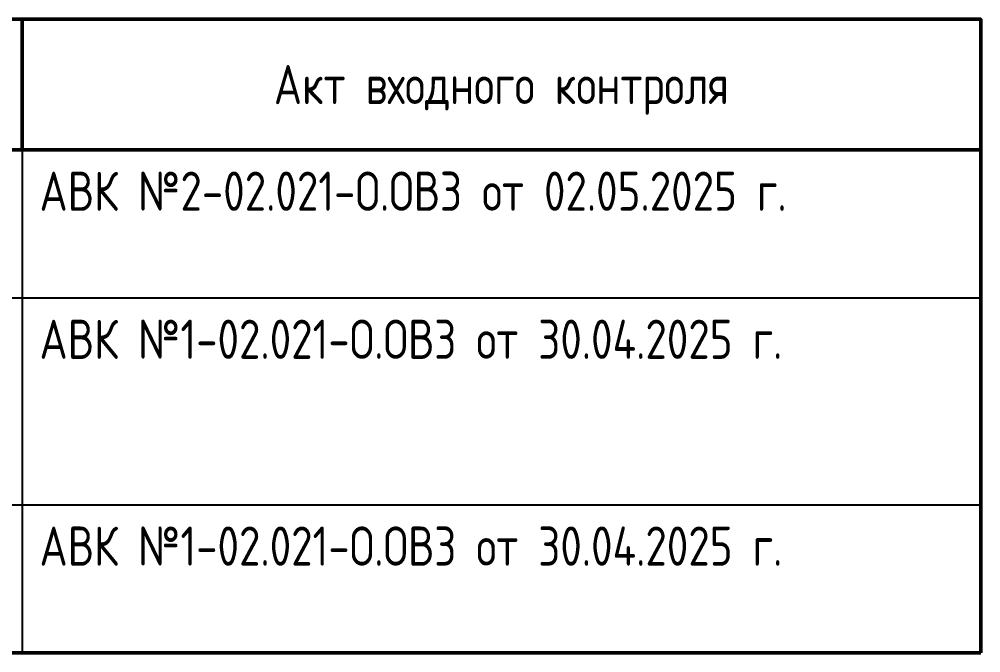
# Model space of a CAD drawing. Header units: metres. Extents: x 20 to 415, y 5 to 292.
# Drawn here: x 181.87 to 226, y 74.9 to 104 of the extents above; entities that cross this region are included whole.
import ezdxf
from ezdxf.enums import TextEntityAlignment as Align

# ---------------------------------------------------------------- set-up
doc = ezdxf.new("R2010")
doc.units = ezdxf.units.M
doc.layers.add('РАМКА', color=7, linetype='Continuous')
doc.layers.add('ТЕКСТ', color=7, linetype='Continuous')
doc.styles.add('GOST', font='isocpeur.ttf')

msp = doc.modelspace()

# ---------------------------------------------------------------- linework, layer by layer
at = {"layer": 'РАМКА', "lineweight": 50}
for points in [[(22, 98), (226, 98), (226, 104), (22, 104), (22, 98)], [(182, 104), (182, 98)], [(226, 104), (226, 74.9)], [(22, 74.9), (226, 74.9)]]:
    msp.add_lwpolyline(points, dxfattribs=at)
at = {"layer": 'РАМКА', "lineweight": 25}
for points in [[(182, 98), (182, 91.2)], [(226, 98), (226, 91.2)], [(22, 91.2), (226, 91.2)], [(182, 91.2), (182, 81.7)], [(226, 91.2), (226, 81.7)], [(22, 81.7), (226, 81.7)], [(182, 81.7), (182, 74.9)], [(226, 81.7), (226, 74.9)], [(22, 74.9), (226, 74.9)]]:
    msp.add_lwpolyline(points, dxfattribs=at)

# ---------------------------------------------------------------- texts
at = {"layer": 'ТЕКСТ', "style": 'GOST', "width": 0.8}
msp.add_text('Акт входного контроля', height=1.8, dxfattribs=at).set_placement((204, 100.1), align=Align.CENTER)
for s, p in [('АВК №2-02.021-О.ОВ3 от 02.05.2025 г.', (182.8, 95.2)), ('АВК №1-02.021-О.ОВ3 от 30.04.2025 г.', (182.8, 88.4)), ('АВК №1-02.021-О.ОВ3 от 30.04.2025 г.', (182.8, 78.9))]:
    msp.add_text(s, height=1.8, dxfattribs=at).set_placement(p)

doc.saveas('drawing.dxf')
